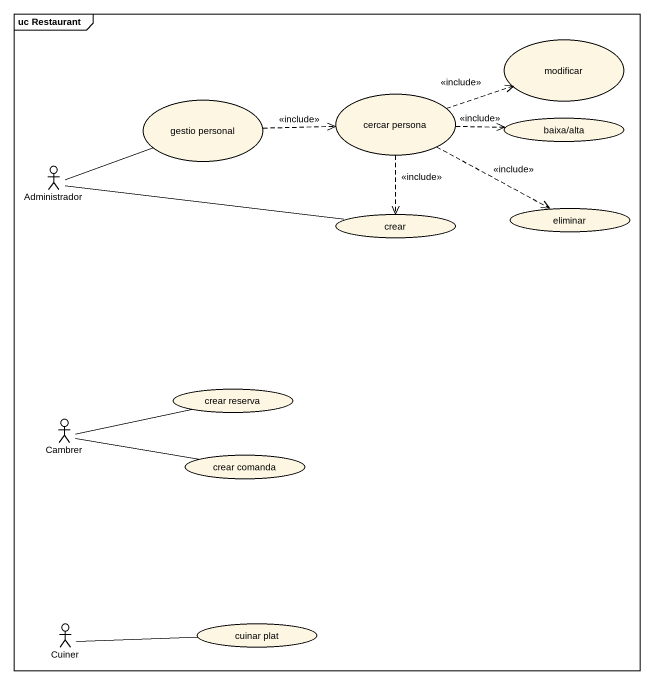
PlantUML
@startuml
mainframe uc Restaurant
usecase modificar
usecase "cercar persona" as cercar_persona
usecase "gestio personal" as gestio_personal
usecase "baixa/alta" as baixa_alta
actor Administrador
usecase eliminar
usecase crear
usecase "crear reserva" as crear_reserva
actor Cambrer
usecase "crear comanda" as crear_comanda
actor Cuiner
usecase "cuinar plat" as cuinar_plat
cercar_persona .right.> modificar : <<include>>
cercar_persona .right.> baixa_alta : <<include>>
cercar_persona .right.> eliminar : <<include>>
cercar_persona ..> crear : <<include>>
gestio_personal .right.> cercar_persona : <<include>>
Administrador -right- gestio_personal
Administrador -right- crear
Cambrer -right- crear_reserva
Cambrer -right- crear_comanda
Cuiner -right- cuinar_plat
@enduml
